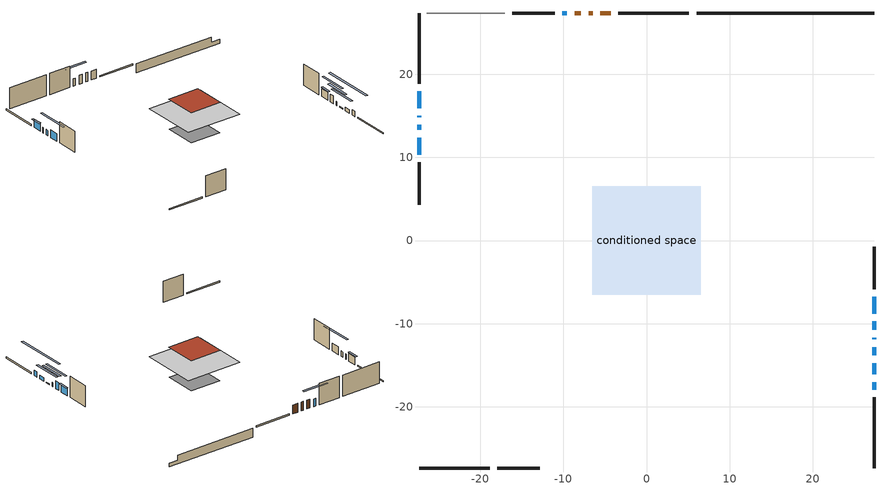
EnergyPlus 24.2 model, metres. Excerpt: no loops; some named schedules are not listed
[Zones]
conditioned space
 floor adiabatic (AdiabaticFloorConstruction): -6.54,-6.54 -6.54,6.54 6.54,6.54 6.54,-6.54 z3.5
 floor foundation (Slab1 construction): -3.67,-3.67 -3.67,3.67 3.67,3.67 3.67,-3.67 z-1
 wall outside (RimJoist1 construction): 5.1,27.37 -3.39,27.37 / -27.37,-27.37 -18.88,-27.37 / -27.37,27.37 -27.37,18.88 / 27.37,-27.37 27.37,-18.88 z1.06:1.36
 wall outside (AdiabaticWallConstruction 1): -4.31,27.37 -5.57,27.37 / -6.49,27.37 -6.97,27.37 / -7.9,27.37 -8.65,27.37 z1.06:3.09
 wall outside (AdiabaticWallConstruction): 27.37,-17.95 27.37,-17.03 / -27.37,14.99 -27.37,14.84 / -27.37,13.91 -27.37,13.3 z1.06:2.28; -9.58,27.37 -10.12,27.37 z1.06:2.76; -27.37,17.95 -27.37,15.92 / 27.37,-10.75 27.37,-9.74 / -27.37,12.37 -27.37,10.34 / 27.37,-8.81 27.37,-6.78 z1.06:2.8; 27.37,-16.11 27.37,-14.76 z1.06:1.89; 27.37,-13.83 27.37,-12.81 z1.06:1.27; 27.37,-11.89 27.37,-11.68 z1.06:1.98
 wall outside (Wall1 construction): -11.04,27.37 -16.13,27.37 / -17.95,-27.37 -12.86,-27.37 / -27.37,9.41 -27.37,4.32 / 27.37,-5.85 27.37,-0.76 z1.06:5.94
 wall foundation (FoundationWall1 construction): 6.03,27.37,-1 6.03,27.37,1.06 25.23,27.37,1.06 25.23,27.37,-0.18 27.37,27.37,-0.18 27.37,27.37,-1
 wall adiabatic (Wall3 construction): -17.06,27.37 -26.44,27.37 z1.06:5.94
 window (WindowConstruction 7): 27.37,-17.95 27.37,-17.04 z1.06:2.28
 window (WindowConstruction 5): -9.58,27.37 -10.11,27.37 z1.06:2.76
 window (WindowConstruction 6): -27.37,17.95 -27.37,15.92 z1.06:2.8
 window (WindowConstruction 10): -27.37,14.99 -27.37,14.84 z1.06:2.28
 window (WindowConstruction 9): 27.37,-16.11 27.37,-14.76 z1.06:1.89
 window (WindowConstruction 8): -27.37,13.91 -27.37,13.3 z1.06:2.28
 window (WindowConstruction): 27.37,-13.83 27.37,-12.82 z1.06:1.26
 window (WindowConstruction 1): 27.37,-11.89 27.37,-11.68 z1.06:1.97
 window (WindowConstruction 2): 27.37,-10.75 27.37,-9.74 z1.06:2.8
 window (WindowConstruction 3): -27.37,12.37 -27.37,10.34 z1.06:2.8
 window (WindowConstruction 4): 27.37,-8.81 27.37,-6.78 z1.06:2.8
 door (Door): -4.31,27.37 -5.57,27.37 z1.06:3.09
 door (Door 1): -6.5,27.37 -6.97,27.37 z1.06:3.09
 door (Door 2): -7.9,27.37 -8.65,27.37 z1.06:3.09
 ceiling adiabatic (AdiabaticFloorConstruction): 6.54,-6.54 6.54,6.54 -6.54,6.54 -6.54,-6.54 z3.5
 roof outside (Roof1 construction): -3.75,3.75 -3.75,-3.75 3.75,-3.75 3.75,3.75 z5.94
shading: -12.9,27.37 -6.79,27.37 -6.79,27.78 -12.9,27.78 z5.55; -27.37,15.72 -27.37,18.15 -27.78,18.15 -27.78,15.72 z3; 27.37,-9.22 27.37,-21.65 27.78,-21.65 27.78,-9.22 z7.43; 27.37,-10.03 27.37,-16.62 27.78,-16.62 27.78,-10.03 z4.05; 27.37,-8.89 27.37,-14.68 27.78,-14.68 27.78,-8.89 z4.76; 27.37,-6.95 27.37,-13.54 27.78,-13.54 27.78,-6.95 z5.59; -27.37,7.55 -27.37,15.16 -27.78,15.16 -27.78,7.55 z5.59; 27.37,-6.58 27.37,-9.01 27.78,-9.01 27.78,-6.58 z3
[Building]
Building 1: Terrain=Suburbs
[Site:Location]
Montreal Intl AP_QC: Latitude {deg}=45.47; Longitude {deg}=-73.74; Time Zone {hr}=-5; Elevation {m}=36; Keep Site Location Information=Yes
[Site:GroundTemperature:Shallow]
2.07863, -0.316383, -0.508184, 0.628371, 5.19101, 9.73239, 13.6695, 16.1636, 16.3755, 14.347, 10.5102, 6.10817
[Site:WaterMainsTemperature]
Calculation Method=Schedule; Temperature Schedule=mains temperature schedule
[Material] Roughness=Rough; Thermal Absorptance=0.9
Name | Thickness {m} | Conductivity {W/m-K} | Density {kg/m3} | Specific Heat {J/kg-K} | Solar Absorptance | Visible Absorptance
asphalt or fiberglass shingles | 0.00635 | 0.162714 | 1121.4 | 1465.45 | 0.4 | 0.4
concrete 4.0 in. | 0.1016 | 1.803125 | 2242.8 | 837.4 | 0.7 | 0.7
concrete 8.0 in. | 0.2032 | 1.803125 | 2242.8 | 837.4 | 0.7 | 0.7
door material | 0.04445 | 0.053851 | 512.64 | 1214.23 | 0.7 | 0.7
door material 1 | 0.04445 | 0.188738 | 512.64 | 1214.23 | 0.7 | 0.7
door material 2 | 0.04445 | 0.20624 | 512.64 | 1214.23 | 0.7 | 0.7
exterior vertical ins | 0.0251478 | 0.029427 | 32.04 | 1214.23 | 0.7 | 0.7
floor covering | 0.0127 | 0.0433444 | 54.468 | 1339.84 | 0.6 | 0.6
floor rigid ins; wall rigid ins | 0.512978 | 0.029427 | 32.04 | 1214.23 | 0.7 | 0.7
floor stud and cavity | 0.1397 | 1.75129 | 37.0049 | 1207.88 | 0.7 | 0.7
furniture material conditioned space 1 | 0.1524 | 0.115458 | 640.8 | 1214.23 | 0.6 | 0.6
gypsum board | 0.00254 | 0.160291 | 801 | 837.4 | 0.6 | 0.6
gypsum board 1 | 0.0127 | 0.160291 | 801 | 837.4 | 0.6 | 0.6
gypsum board 2 | 0.0127 | 0.160291 | 801 | 837.4 | 0.7 | 0.7
osb sheathing 0.5 in. | 0.0127 | 0.115458 | 512.64 | 1214.23 | 0.7 | 0.7
osb sheathing 0.5 in. 1 | 0.0127 | 0.115458 | 512.64 | 1214.23 | 0.4 | 0.4
osb sheathing 0.75 in. | 0.01905 | 0.115458 | 512.64 | 1214.23 | 0.7 | 0.7
osb sheathing 2.0 in. | 0.0508 | 0.115458 | 512.64 | 1214.23 | 0.7 | 0.7
rim joist stud and cavity | 0.0508 | 0.859146 | 125.044 | 1163.47 | 0.6 | 0.6
roof stud and cavity | 0.0889 | 0.469051 | 50.32683 | 1063.81 | 0.7 | 0.7
wall stud and cavity | 0.1397 | 0.139681 | 139.0536 | 1170.24 | 0.7 | 0.7
wall stud and cavity 1 | 0.1397 | 0.120111 | 139.0536 | 1170.24 | 0.7 | 0.7
wall stud and cavity 2 | 0.0889 | 0.380278 | 52.3479 | 1209.89 | 0.7 | 0.7
wall stud and cavity 3 | 0.0889 | 0.391764 | 83.0341 | 1211.67 | 0.7 | 0.7
wood siding | 0.0254 | 0.102417 | 544.68 | 1172.36 | 0.4 | 0.4
wood siding 1; wood siding 2; wood siding 3 | 0.0254 | 0.102417 | 544.68 | 1172.36 | 0.7 | 0.7
[WindowMaterial:SimpleGlazingSystem]
Name | U-Factor {W/m2-K} | Solar Heat Gain Coefficient
WindowMaterial | 2.9378 | 0.43
WindowMaterial 1 | 2.93212 | 0.43
WindowMaterial 2 | 4.19093 | 0.69
WindowMaterial 3 | 4.96484 | 0.64
WindowMaterial 4 | 3.1212 | 0.61
WindowMaterial 5 | 6.70685 | 0.75
WindowMaterial 6 | 5.34981 | 0.62
WindowMaterial 7 | 7.36323 | 0.59
[Construction]
AdiabaticFloorConstruction: floor stud and cavity, floor rigid ins, osb sheathing 0.75 in., floor covering
AdiabaticWallConstruction: wood siding 2, wall rigid ins, wall stud and cavity 2, gypsum board 1
AdiabaticWallConstruction 1: wood siding 3, wall rigid ins, wall stud and cavity 2, gypsum board 1
Door: door material
Door 1: door material 1
Door 2: door material 2
FoundationWall1 construction: concrete 8.0 in., gypsum board 2
furniture construction conditioned space 1: furniture material conditioned space 1
PartitionWallConstruction: gypsum board 1, wall stud and cavity 3, gypsum board 1
RimJoist1 construction: wood siding 1, osb sheathing 2.0 in., rim joist stud and cavity
Roof1 construction: asphalt or fiberglass shingles, roof stud and cavity, gypsum board
Slab1 construction: concrete 4.0 in.
Wall1 construction: wood siding, osb sheathing 0.5 in., wall stud and cavity, gypsum board 1
Wall3 construction: osb sheathing 0.5 in. 1, wall stud and cavity 1, gypsum board 1
WindowConstruction: WindowMaterial
WindowConstruction 1: WindowMaterial 1
WindowConstruction 10: WindowMaterial 7
WindowConstruction 2; WindowConstruction 3; WindowConstruction 4; WindowConstruction 6: WindowMaterial 2
WindowConstruction 5: WindowMaterial 3
WindowConstruction 7: WindowMaterial 4
WindowConstruction 8: WindowMaterial 5
WindowConstruction 9: WindowMaterial 6
[Zone]
conditioned space: Multiplier=1; Volume {m3}=437.6; Part of Total Floor Area=Yes
[Space]
conditioned space 1: Zone=conditioned space; Volume {m3}=437.6
[SurfaceProperty:ExposedFoundationPerimeter]
Slab1: Exposed Perimeter Calculation Method=TotalExposedPerimeter; Total Exposed Perimeter {m}=21.336
[InternalMass] Zone or ZoneList=conditioned space; Space or SpaceList=conditioned space 1
Name | Construction | Surface Area {m2}
furniture mass conditioned space 1 | furniture construction conditioned space 1 | 90.1121
partition wall mass | PartitionWallConstruction | 225.28
[Lights]
interior lighting: Zone or ZoneList or Space or SpaceList=conditioned space 1; Schedule=interior lighting schedule; Design Level Calculation Method=LightingLevel; Lighting Level {W}=343.2; Return Air Fraction=0; Fraction Radiant=0.6; Fraction Visible=0.2; Fraction Replaceable=1
[People]
occupants: Zone or ZoneList or Space or SpaceList=conditioned space 1; Number of People Schedule=occupants schedule; Number of People Calculation Method=People; Number of People=3; Fraction Radiant=0.314171; Sensible Heat Fraction=0.56303; Activity Level Schedule=occupants activity schedule; Carbon Dioxide Generation Rate {m3/s-W}=0; Enable ASHRAE 55 Comfort Warnings=No; Mean Radiant Temperature Calculation Type=EnclosureAveraged
[ElectricEquipment] Zone or ZoneList or Space or SpaceList=conditioned space 1; Design Level Calculation Method=EquipmentLevel
Name | Schedule | Design Level {W} | Fraction Latent | Fraction Radiant | Fraction Lost
clothes dryer | clothes dryer schedule | 140.772 | 0.015 | 0.081 | 0.85
clothes washer | clothes washer schedule | 32.1985 | 0.03 | 0.162 | 0.7
cooking range | cooking range schedule | 208.969 | 0.08 | 0.432 | 0.2
dishwasher | dishwasher schedule | 66.8632 | 0.3 | 0.18 | 0.4
fridge | fridge schedule | 72.9452 | 0 | 0.6 | 0
mech vent bath fan 0 | mech vent bath fan 0 schedule | 50.2 | 0 | 0 | 1
mech vent bath fan 1 | mech vent bath fan 1 schedule | 50.2 | 0 | 0 | 1
mech vent house fan | mech vent house fan schedule | 0.95 | 0 | 0 | 1
mech vent house fan cfis | mech vent house fan cfis schedule | 0 | 0 | 0 | 0
mech vent range fan 0 | mech vent range fan 0 schedule | 57 | 0 | 0 | 1
misc plug loads | misc plug loads schedule | 494.7 | 0.045 | 0.513 | 0.1
whole house fan | Always On Discrete | 0 | 0 | 0 | 1
[OtherEquipment] Zone or ZoneList or Space or SpaceList=conditioned space 1; Design Level Calculation Method=EquipmentLevel
Name | Fuel Type | Schedule | Design Level {W} | Fraction Latent | Fraction Radiant | Fraction Lost
clothes dryer 1 | Electricity | clothes dryer schedule | 0 | 0.015 | 0.081 | 0.85
cooking range 1 | Electricity | cooking range schedule | 0 | 0.08 | 0.432 | 0.2
general water use latent | None | general water use schedule | 59.3978 | 1 | 0 | 0
general water use sensible | None | general water use schedule | -58.539 | 0 | 0.6 | 0
mech vent house fan latent load | None | Always On Discrete | 0 | 1 | 0 | 0
mech vent house fan sensible load | None | Always On Discrete | 0 | 0 | 0 | 0
water heater energy adjustment1 | Electricity | Always On Discrete | 0.01 | 0 | 0 | 1
[ZoneInfiltration:DesignFlowRate] Zone or ZoneList or Space or SpaceList=conditioned space 1; Schedule=Always On Discrete; Design Flow Rate Calculation Method=Flow/Zone; Design Flow Rate {m3/s}=0
infil flow; natural vent flow; whole house fan flow
[Foundation:Kiva]
Foundation Kiva 1: Initial Indoor Air Temperature {C}=18; Wall Height Above Grade {m}=1.06; Wall Depth Below Slab {m}=0.2032; Custom Block Material Name 1=exterior vertical ins; Custom Block Depth 1 {m}=2.05999; Custom Block X Position 1 {m}=0.2159; Custom Block Z Position 1 {m}=0
[Foundation:Kiva:Settings]
Soil Conductivity {W/m-K}=0.849921; Soil Density {kg/m3}=1842.3; Soil Specific Heat {J/kg-K}=418.7; Ground Solar Absorptivity=0.9; Ground Thermal Absorptivity=0.9; Ground Surface Roughness {m}=0.03; Far-Field Width {m}=40; Deep-Ground Boundary Condition=ZeroFlux; Deep-Ground Depth {m}=40; Minimum Cell Dimension {m}=0.2; Maximum Cell Growth Coefficient=3; Simulation Timestep=Timestep
[Exterior:Lights]
exterior lighting: Schedule=exterior lighting schedule; Design Level {W}=75.6
[EnergyManagementSystem:GlobalVariable]
infil_program_Qfan
infil_program_Qinf
natural_vent_program_Qnv
natural_vent_program_Qwhf
[EnergyManagementSystem:Sensor]
Name | Output:Variable or Output:Meter Index Key | Output:Variable or Output:Meter
airflow_gain | infil flow | Infiltration Sensible Heat Gain Energy
airflow_gain_1 | natural vent flow | Infiltration Sensible Heat Gain Energy
airflow_gain_2 | whole house fan flow | Infiltration Sensible Heat Gain Energy
airflow_loss | infil flow | Infiltration Sensible Heat Loss Energy
airflow_loss_1 | natural vent flow | Infiltration Sensible Heat Loss Energy
airflow_loss_2 | whole house fan flow | Infiltration Sensible Heat Loss Energy
clg_load_cond |  | Cooling:EnergyTransfer:Zone:CONDITIONED SPACE
clg_sp_s; clg_sp_s_1 | cooling setpoint | Schedule Value
clothes_dryer_exhaust_0_sch_s | clothes dryer exhaust 0 schedule | Schedule Value
cool_season | cooling season schedule | Schedule Value
htg_load_cond |  | Heating:EnergyTransfer:Zone:CONDITIONED SPACE
htg_sp_s; htg_sp_s_1 | heating setpoint | Schedule Value
ig_ee_conv | clothes dryer | Electric Equipment Convective Heating Energy
ig_ee_conv_2 | cooking range | Electric Equipment Convective Heating Energy
ig_ee_conv_4 | fridge | Electric Equipment Convective Heating Energy
ig_ee_conv_5 | misc plug loads | Electric Equipment Convective Heating Energy
ig_ee_conv_6 | whole house fan | Electric Equipment Convective Heating Energy
ig_ee_rad | clothes dryer | Electric Equipment Radiant Heating Energy
ig_ee_rad_2 | cooking range | Electric Equipment Radiant Heating Energy
ig_ee_rad_4 | fridge | Electric Equipment Radiant Heating Energy
ig_ee_rad_5 | misc plug loads | Electric Equipment Radiant Heating Energy
ig_ee_rad_6 | whole house fan | Electric Equipment Radiant Heating Energy
ig_lgt_conv | interior lighting | Lights Convective Heating Energy
ig_lgt_rad | interior lighting | Lights Radiant Heating Energy
ig_lgt_vis | interior lighting | Lights Visible Radiation Heating Energy
ig_oe_conv | clothes dryer 1 | Other Equipment Convective Heating Energy
ig_oe_conv_1 | cooking range 1 | Other Equipment Convective Heating Energy
ig_oe_conv_2 | general water use latent | Other Equipment Convective Heating Energy
ig_oe_conv_3 | general water use sensible | Other Equipment Convective Heating Energy
ig_oe_conv_4 | water heater energy adjustment1 | Other Equipment Convective Heating Energy
ig_oe_rad | clothes dryer 1 | Other Equipment Radiant Heating Energy
ig_oe_rad_1 | cooking range 1 | Other Equipment Radiant Heating Energy
ig_oe_rad_2 | general water use latent | Other Equipment Radiant Heating Energy
ig_oe_rad_3 | general water use sensible | Other Equipment Radiant Heating Energy
ig_oe_rad_4 | water heater energy adjustment1 | Other Equipment Radiant Heating Energy
ig_ppl_conv | occupants | People Convective Heating Energy
ig_ppl_rad | occupants | People Radiant Heating Energy
im_conv | furniture mass conditioned space 1 | Surface Inside Face Convection Heat Gain Energy
im_conv_1 | partition wall mass | Surface Inside Face Convection Heat Gain Energy
im_ig | furniture mass conditioned space 1 | Surface Inside Face Internal Gains Radiation Heat Gain Energy
im_ig_1 | partition wall mass | Surface Inside Face Internal Gains Radiation Heat Gain Energy
im_lgt | furniture mass conditioned space 1 | Surface Inside Face Lights Radiation Heat Gain Energy
im_lgt_1 | partition wall mass | Surface Inside Face Lights Radiation Heat Gain Energy
im_sol | furniture mass conditioned space 1 | Surface Inside Face Solar Radiation Heat Gain Energy
im_sol_1 | partition wall mass | Surface Inside Face Solar Radiation Heat Gain Energy
im_surf | furniture mass conditioned space 1 | Surface Inside Face Net Surface Thermal Radiation Heat Gain Energy
im_surf_1 | partition wall mass | Surface Inside Face Net Surface Thermal Radiation Heat Gain Energy
mech_vent_bath_fan_0_sch_s | mech vent bath fan 0 schedule | Schedule Value
mech_vent_bath_fan_1_sch_s | mech vent bath fan 1 schedule | Schedule Value
mech_vent_range_fan_0_sch_s | mech vent range fan 0 schedule | Schedule Value
mv_conv | mech vent bath fan 0 | Electric Equipment Convective Heating Energy
mv_conv_1 | mech vent bath fan 1 | Electric Equipment Convective Heating Energy
mv_conv_2 | mech vent house fan | Electric Equipment Convective Heating Energy
mv_conv_3 | mech vent house fan cfis | Electric Equipment Convective Heating Energy
mv_conv_4 | mech vent range fan 0 | Electric Equipment Convective Heating Energy
mv_conv_5 | mech vent house fan latent load | Other Equipment Convective Heating Energy
mv_conv_6 | mech vent house fan sensible load | Other Equipment Convective Heating Energy
mv_rad | mech vent bath fan 0 | Electric Equipment Radiant Heating Energy
mv_rad_1 | mech vent bath fan 1 | Electric Equipment Radiant Heating Energy
mv_rad_2 | mech vent house fan | Electric Equipment Radiant Heating Energy
mv_rad_3 | mech vent house fan cfis | Electric Equipment Radiant Heating Energy
mv_rad_4 | mech vent range fan 0 | Electric Equipment Radiant Heating Energy
mv_rad_5 | mech vent house fan latent load | Other Equipment Radiant Heating Energy
mv_rad_6 | mech vent house fan sensible load | Other Equipment Radiant Heating Energy
natural_vent_s | natural vent schedule | Schedule Value
out_pb_s |  | Site Outdoor Air Barometric Pressure
out_wt_s |  | Site Outdoor Air Humidity Ratio
site_vw_s |  | Site Wind Speed
ss_back_out | Window1 | Surface Window Shortwave from Zone Back Out Window Heat Transfer Rate
ss_back_out_1 | Window11 | Surface Window Shortwave from Zone Back Out Window Heat Transfer Rate
ss_back_out_10 | Window9 | Surface Window Shortwave from Zone Back Out Window Heat Transfer Rate
ss_back_out_2 | Window12 | Surface Window Shortwave from Zone Back Out Window Heat Transfer Rate
ss_back_out_3 | Window14 | Surface Window Shortwave from Zone Back Out Window Heat Transfer Rate
ss_back_out_4 | Window16 | Surface Window Shortwave from Zone Back Out Window Heat Transfer Rate
ss_back_out_5 | Window2 | Surface Window Shortwave from Zone Back Out Window Heat Transfer Rate
ss_back_out_6 | Window3 | Surface Window Shortwave from Zone Back Out Window Heat Transfer Rate
ss_back_out_7 | Window4 | Surface Window Shortwave from Zone Back Out Window Heat Transfer Rate
ss_back_out_8 | Window5 | Surface Window Shortwave from Zone Back Out Window Heat Transfer Rate
ss_back_out_9 | Window6 | Surface Window Shortwave from Zone Back Out Window Heat Transfer Rate
ss_conv | Door1 | Surface Inside Face Convection Heat Gain Energy
ss_conv_1 | Door2 | Surface Inside Face Convection Heat Gain Energy
ss_conv_10 | Window4 | Surface Inside Face Convection Heat Gain Energy
ss_conv_11 | Window5 | Surface Inside Face Convection Heat Gain Energy
ss_conv_12 | Window6 | Surface Inside Face Convection Heat Gain Energy
ss_conv_13 | Window9 | Surface Inside Face Convection Heat Gain Energy
ss_conv_2 | Door4 | Surface Inside Face Convection Heat Gain Energy
ss_conv_3 | Window1 | Surface Inside Face Convection Heat Gain Energy
ss_conv_4 | Window11 | Surface Inside Face Convection Heat Gain Energy
ss_conv_5 | Window12 | Surface Inside Face Convection Heat Gain Energy
ss_conv_6 | Window14 | Surface Inside Face Convection Heat Gain Energy
ss_conv_7 | Window16 | Surface Inside Face Convection Heat Gain Energy
ss_conv_8 | Window2 | Surface Inside Face Convection Heat Gain Energy
ss_conv_9 | Window3 | Surface Inside Face Convection Heat Gain Energy
ss_ig | Door1 | Surface Inside Face Internal Gains Radiation Heat Gain Energy
ss_ig_1 | Door2 | Surface Inside Face Internal Gains Radiation Heat Gain Energy
ss_ig_10 | Window4 | Surface Inside Face Internal Gains Radiation Heat Gain Energy
ss_ig_11 | Window5 | Surface Inside Face Internal Gains Radiation Heat Gain Energy
ss_ig_12 | Window6 | Surface Inside Face Internal Gains Radiation Heat Gain Energy
ss_ig_13 | Window9 | Surface Inside Face Internal Gains Radiation Heat Gain Energy
ss_ig_2 | Door4 | Surface Inside Face Internal Gains Radiation Heat Gain Energy
ss_ig_3 | Window1 | Surface Inside Face Internal Gains Radiation Heat Gain Energy
ss_ig_4 | Window11 | Surface Inside Face Internal Gains Radiation Heat Gain Energy
ss_ig_5 | Window12 | Surface Inside Face Internal Gains Radiation Heat Gain Energy
ss_ig_6 | Window14 | Surface Inside Face Internal Gains Radiation Heat Gain Energy
ss_ig_7 | Window16 | Surface Inside Face Internal Gains Radiation Heat Gain Energy
ss_ig_8 | Window2 | Surface Inside Face Internal Gains Radiation Heat Gain Energy
ss_ig_9 | Window3 | Surface Inside Face Internal Gains Radiation Heat Gain Energy
ss_lgt | Door1 | Surface Inside Face Lights Radiation Heat Gain Energy
ss_lgt_1 | Door2 | Surface Inside Face Lights Radiation Heat Gain Energy
ss_lgt_2 | Door4 | Surface Inside Face Lights Radiation Heat Gain Energy
ss_sol | Door1 | Surface Inside Face Solar Radiation Heat Gain Energy
ss_sol_1 | Door2 | Surface Inside Face Solar Radiation Heat Gain Energy
ss_sol_2 | Door4 | Surface Inside Face Solar Radiation Heat Gain Energy
ss_surf | Door1 | Surface Inside Face Net Surface Thermal Radiation Heat Gain Energy
ss_surf_1 | Door2 | Surface Inside Face Net Surface Thermal Radiation Heat Gain Energy
ss_surf_10 | Window4 | Surface Inside Face Net Surface Thermal Radiation Heat Gain Energy
ss_surf_11 | Window5 | Surface Inside Face Net Surface Thermal Radiation Heat Gain Energy
ss_surf_12 | Window6 | Surface Inside Face Net Surface Thermal Radiation Heat Gain Energy
ss_surf_13 | Window9 | Surface Inside Face Net Surface Thermal Radiation Heat Gain Energy
ss_surf_2 | Door4 | Surface Inside Face Net Surface Thermal Radiation Heat Gain Energy
ss_surf_3 | Window1 | Surface Inside Face Net Surface Thermal Radiation Heat Gain Energy
ss_surf_4 | Window11 | Surface Inside Face Net Surface Thermal Radiation Heat Gain Energy
ss_surf_5 | Window12 | Surface Inside Face Net Surface Thermal Radiation Heat Gain Energy
ss_surf_6 | Window14 | Surface Inside Face Net Surface Thermal Radiation Heat Gain Energy
ss_surf_7 | Window16 | Surface Inside Face Net Surface Thermal Radiation Heat Gain Energy
ss_surf_8 | Window2 | Surface Inside Face Net Surface Thermal Radiation Heat Gain Energy
ss_surf_9 | Window3 | Surface Inside Face Net Surface Thermal Radiation Heat Gain Energy
ss_trans_in | Window1 | Surface Window Transmitted Solar Radiation Rate
ss_trans_in_1 | Window11 | Surface Window Transmitted Solar Radiation Rate
ss_trans_in_10 | Window9 | Surface Window Transmitted Solar Radiation Rate
ss_trans_in_2 | Window12 | Surface Window Transmitted Solar Radiation Rate
ss_trans_in_3 | Window14 | Surface Window Transmitted Solar Radiation Rate
ss_trans_in_4 | Window16 | Surface Window Transmitted Solar Radiation Rate
ss_trans_in_5 | Window2 | Surface Window Transmitted Solar Radiation Rate
ss_trans_in_6 | Window3 | Surface Window Transmitted Solar Radiation Rate
ss_trans_in_7 | Window4 | Surface Window Transmitted Solar Radiation Rate
ss_trans_in_8 | Window5 | Surface Window Transmitted Solar Radiation Rate
ss_trans_in_9 | Window6 | Surface Window Transmitted Solar Radiation Rate
ss_trans_out | Window1 | Surface Inside Face Initial Transmitted Diffuse Transmitted Out Window Solar Radiation Rate
ss_trans_out_1 | Window11 | Surface Inside Face Initial Transmitted Diffuse Transmitted Out Window Solar Radiation Rate
ss_trans_out_10 | Window9 | Surface Inside Face Initial Transmitted Diffuse Transmitted Out Window Solar Radiation Rate
ss_trans_out_2 | Window12 | Surface Inside Face Initial Transmitted Diffuse Transmitted Out Window Solar Radiation Rate
ss_trans_out_3 | Window14 | Surface Inside Face Initial Transmitted Diffuse Transmitted Out Window Solar Radiation Rate
ss_trans_out_4 | Window16 | Surface Inside Face Initial Transmitted Diffuse Transmitted Out Window Solar Radiation Rate
ss_trans_out_5 | Window2 | Surface Inside Face Initial Transmitted Diffuse Transmitted Out Window Solar Radiation Rate
ss_trans_out_6 | Window3 | Surface Inside Face Initial Transmitted Diffuse Transmitted Out Window Solar Radiation Rate
ss_trans_out_7 | Window4 | Surface Inside Face Initial Transmitted Diffuse Transmitted Out Window Solar Radiation Rate
ss_trans_out_8 | Window5 | Surface Inside Face Initial Transmitted Diffuse Transmitted Out Window Solar Radiation Rate
ss_trans_out_9 | Window6 | Surface Inside Face Initial Transmitted Diffuse Transmitted Out Window Solar Radiation Rate
s_conv | FoundationWall1 | Surface Inside Face Convection Heat Gain Energy
s_conv_1 | inferred conditioned ceiling | Surface Inside Face Convection Heat Gain Energy
s_conv_10 | Wall1:180 | Surface Inside Face Convection Heat Gain Energy
s_conv_11 | Wall1:270 | Surface Inside Face Convection Heat Gain Energy
s_conv_12 | Wall1:90 | Surface Inside Face Convection Heat Gain Energy
s_conv_13 | Wall3 | Surface Inside Face Convection Heat Gain Energy
s_conv_2 | inferred conditioned floor | Surface Inside Face Convection Heat Gain Energy
s_conv_3 | RimJoist1:0 | Surface Inside Face Convection Heat Gain Energy
s_conv_4 | RimJoist1:180 | Surface Inside Face Convection Heat Gain Energy
s_conv_5 | RimJoist1:270 | Surface Inside Face Convection Heat Gain Energy
s_conv_6 | RimJoist1:90 | Surface Inside Face Convection Heat Gain Energy
s_conv_7 | Roof1 | Surface Inside Face Convection Heat Gain Energy
s_conv_8 | Slab1 | Surface Inside Face Convection Heat Gain Energy
s_conv_9 | Wall1:0 | Surface Inside Face Convection Heat Gain Energy
s_ig | FoundationWall1 | Surface Inside Face Internal Gains Radiation Heat Gain Energy
s_ig_1 | inferred conditioned ceiling | Surface Inside Face Internal Gains Radiation Heat Gain Energy
s_ig_10 | Wall1:180 | Surface Inside Face Internal Gains Radiation Heat Gain Energy
s_ig_11 | Wall1:270 | Surface Inside Face Internal Gains Radiation Heat Gain Energy
s_ig_12 | Wall1:90 | Surface Inside Face Internal Gains Radiation Heat Gain Energy
s_ig_13 | Wall3 | Surface Inside Face Internal Gains Radiation Heat Gain Energy
s_ig_2 | inferred conditioned floor | Surface Inside Face Internal Gains Radiation Heat Gain Energy
s_ig_3 | RimJoist1:0 | Surface Inside Face Internal Gains Radiation Heat Gain Energy
s_ig_4 | RimJoist1:180 | Surface Inside Face Internal Gains Radiation Heat Gain Energy
s_ig_5 | RimJoist1:270 | Surface Inside Face Internal Gains Radiation Heat Gain Energy
s_ig_6 | RimJoist1:90 | Surface Inside Face Internal Gains Radiation Heat Gain Energy
s_ig_7 | Roof1 | Surface Inside Face Internal Gains Radiation Heat Gain Energy
